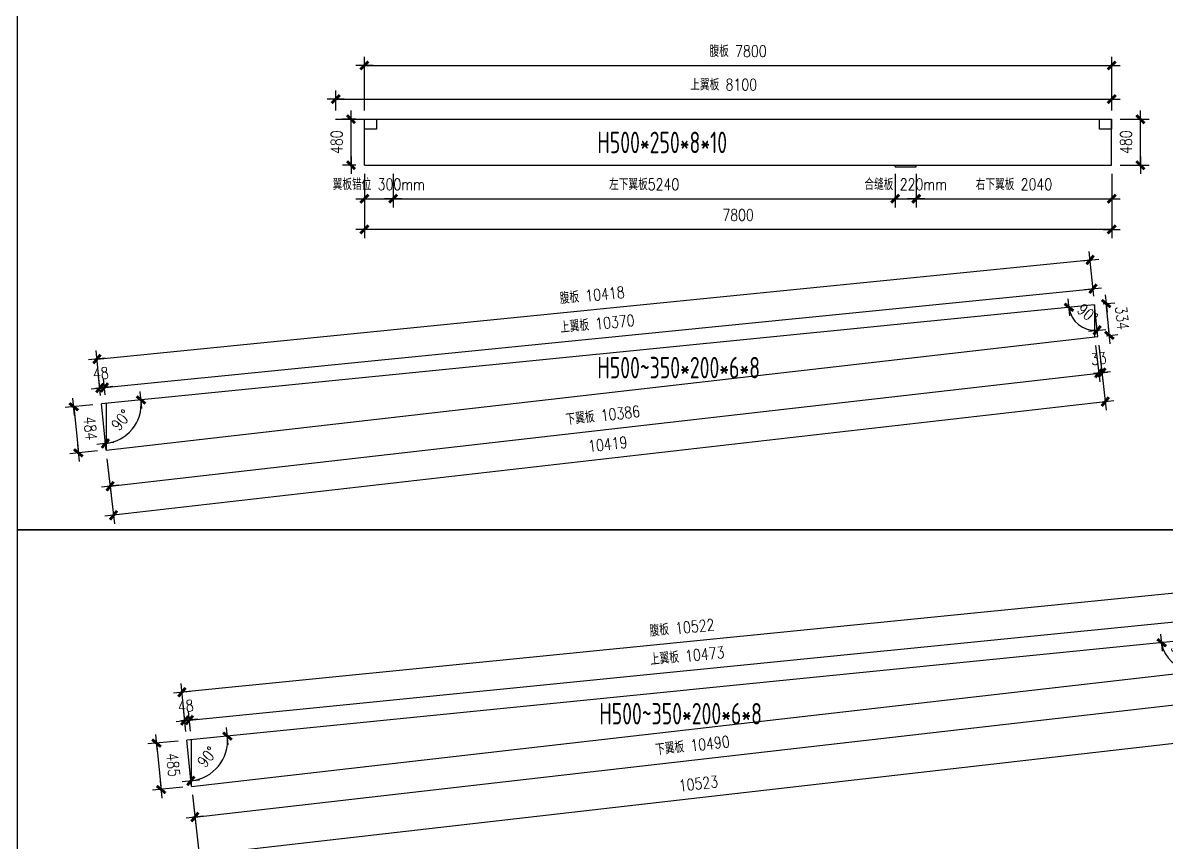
# Model space of a CAD drawing. Header units: millimetres. Extents: x 2287919 to 2522484, y -1845182 to -1736911.
# Drawn here: x 2400770 to 2412703, y -1814071 to -1805522 of the extents above; entities that cross this region are included whole.
import ezdxf

# ---------------------------------------------------------------- set-up
doc = ezdxf.new("R2010")
doc.units = ezdxf.units.MM
doc.header["$LTSCALE"] = 1000
doc.header["$PDMODE"] = 34
doc.styles.add('DIM_FONT', font='simplex.shx', dxfattribs={"width": 0.8, "bigfont": 'hztxt.shx'})
doc.styles.add('TSSD_Label', font='Tssdeng.shx', dxfattribs={"width": 0.7, "bigfont": 'hztxt.shx'})
doc.dimstyles.new('WGH(1)', dxfattribs={"dimscale": 1.2, "dimtxt": 100, "dimasz": 0.5, "dimexe": 75, "dimexo": 75, "dimgap": 75, "dimtad": 1, "dimdec": 0, "dimzin": 0, "dimdsep": 46, "dimtxsty": 'DIM_FONT', "dimblk1": '_DIMX', "dimblk2": '_DIMX', "dimsah": 1, "dimcen": 0.09, "dimclrd": 3, "dimclre": 3, "dimclrt": 7, "dimadec": 0, "dimazin": 0, "dimtfac": 1, "dimtdec": 0, "dimtix": 1, "dimtmove": 2, "dimatfit": 3, "dimldrblk": '_DIMX', "dimfxl": 1, "dimtolj": 1, "dimtzin": 0, "dimarcsym": 0})

# ---------------------------------------------------------------- blocks, each defined once
blk = doc.blocks.new('_DIMX')
blk.add_line((-150, 0), (150, 0))
at = {"const_width": 50}
blk.add_lwpolyline([(-70, -70), (70, 70)], dxfattribs=at)
blk = doc.blocks.new('*D437')
at = {"color": 3, "lineweight": -2}
for p, q in [((2404335, -1806437), (2404335, -1805877)), ((2404335, -1805967), (2412134, -1805967)), ((2412135, -1806437), (2412135, -1805877))]:
    blk.add_line(p, q, dxfattribs=at)
at = {"layer": 'Defpoints', "color": 0}
for p in [(2412135, -1805967), (2404335, -1806527), (2412135, -1806527)]:
    blk.add_point(p, dxfattribs=at)
at = {"color": 3, "lineweight": -2, "xscale": 0.6, "yscale": 0.6, "zscale": 0.6, "rotation": 180}
blk.add_blockref('_DIMX', (2404335, -1805967), dxfattribs=at)
at = {"color": 3, "lineweight": -2, "xscale": 0.6, "yscale": 0.6, "zscale": 0.6}
blk.add_blockref('_DIMX', (2412135, -1805967), dxfattribs=at)
at = {"color": 7, "insert": (2408235, -1805817), "char_height": 120, "attachment_point": 5, "style": 'DIM_FONT'}
blk.add_mtext('\\A1;腹板 7800', dxfattribs=at)
blk = doc.blocks.new('*D438')
at = {"color": 3, "lineweight": -2}
for p, q in [((2404035, -1806437), (2404035, -1806227)), ((2404035, -1806317), (2412134, -1806317)), ((2412135, -1806437), (2412135, -1806227))]:
    blk.add_line(p, q, dxfattribs=at)
at = {"layer": 'Defpoints', "color": 0}
for p in [(2412135, -1806317), (2404035, -1806527), (2412135, -1806527)]:
    blk.add_point(p, dxfattribs=at)
at = {"color": 3, "lineweight": -2, "xscale": 0.6, "yscale": 0.6, "zscale": 0.6, "rotation": 180}
blk.add_blockref('_DIMX', (2404035, -1806317), dxfattribs=at)
at = {"color": 3, "lineweight": -2, "xscale": 0.6, "yscale": 0.6, "zscale": 0.6}
blk.add_blockref('_DIMX', (2412135, -1806317), dxfattribs=at)
at = {"color": 7, "insert": (2408085, -1806167), "char_height": 120, "attachment_point": 5, "style": 'DIM_FONT'}
blk.add_mtext('\\A1;上翼板 8100', dxfattribs=at)
blk = doc.blocks.new('*D439')
at = {"color": 3, "lineweight": -2}
for p, q in [((2404335, -1807097), (2404335, -1807447)), ((2404635, -1807097), (2404635, -1807447)), ((2404334, -1807357), (2404333, -1807357)), ((2404335, -1807357), (2404635, -1807357)), ((2404635, -1807357), (2404636, -1807357))]:
    blk.add_line(p, q, dxfattribs=at)
at = {"layer": 'Defpoints', "color": 0}
for p in [(2404335, -1807007), (2404635, -1807007), (2404635, -1807357)]:
    blk.add_point(p, dxfattribs=at)
at = {"color": 3, "lineweight": -2, "xscale": 0.6, "yscale": 0.6, "zscale": 0.6}
blk.add_blockref('_DIMX', (2404335, -1807357), dxfattribs=at)
at = {"color": 3, "lineweight": -2, "xscale": 0.6, "yscale": 0.6, "zscale": 0.6, "rotation": 180}
blk.add_blockref('_DIMX', (2404635, -1807357), dxfattribs=at)
at = {"color": 7, "insert": (2404485, -1807207), "char_height": 120, "attachment_point": 5, "style": 'DIM_FONT'}
blk.add_mtext('\\A1;翼板错位 300mm', dxfattribs=at)
blk = doc.blocks.new('*D440')
at = {"color": 3, "lineweight": -2}
for p, q in [((2404635, -1807097), (2404635, -1807447)), ((2409875, -1807097), (2409875, -1807447)), ((2404635, -1807357), (2409874, -1807357))]:
    blk.add_line(p, q, dxfattribs=at)
at = {"layer": 'Defpoints', "color": 0}
for p in [(2404635, -1807007), (2409875, -1807007), (2409875, -1807357)]:
    blk.add_point(p, dxfattribs=at)
at = {"color": 3, "lineweight": -2, "xscale": 0.6, "yscale": 0.6, "zscale": 0.6, "rotation": 180}
blk.add_blockref('_DIMX', (2404635, -1807357), dxfattribs=at)
at = {"color": 3, "lineweight": -2, "xscale": 0.6, "yscale": 0.6, "zscale": 0.6}
blk.add_blockref('_DIMX', (2409875, -1807357), dxfattribs=at)
at = {"color": 7, "insert": (2407255, -1807207), "char_height": 120, "attachment_point": 5, "style": 'DIM_FONT'}
blk.add_mtext('\\A1;左下翼板5240', dxfattribs=at)
blk = doc.blocks.new('*D441')
at = {"color": 3, "lineweight": -2}
for p, q in [((2409875, -1807097), (2409875, -1807447)), ((2410095, -1807097), (2410095, -1807447)), ((2409874, -1807357), (2409873, -1807357)), ((2409875, -1807357), (2410095, -1807357)), ((2410095, -1807357), (2410096, -1807357))]:
    blk.add_line(p, q, dxfattribs=at)
at = {"layer": 'Defpoints', "color": 0}
for p in [(2409875, -1807007), (2410095, -1807007), (2410095, -1807357)]:
    blk.add_point(p, dxfattribs=at)
at = {"color": 3, "lineweight": -2, "xscale": 0.6, "yscale": 0.6, "zscale": 0.6}
blk.add_blockref('_DIMX', (2409875, -1807357), dxfattribs=at)
at = {"color": 3, "lineweight": -2, "xscale": 0.6, "yscale": 0.6, "zscale": 0.6, "rotation": 180}
blk.add_blockref('_DIMX', (2410095, -1807357), dxfattribs=at)
at = {"color": 7, "insert": (2409985, -1807207), "char_height": 120, "attachment_point": 5, "style": 'DIM_FONT'}
blk.add_mtext('\\A1;合缝板 220mm', dxfattribs=at)
blk = doc.blocks.new('*D442')
at = {"color": 3, "lineweight": -2}
for p, q in [((2410095, -1807097), (2410095, -1807447)), ((2412135, -1807097), (2412135, -1807447)), ((2410095, -1807357), (2412134, -1807357))]:
    blk.add_line(p, q, dxfattribs=at)
at = {"layer": 'Defpoints', "color": 0}
for p in [(2410095, -1807007), (2412135, -1807007), (2412135, -1807357)]:
    blk.add_point(p, dxfattribs=at)
at = {"color": 3, "lineweight": -2, "xscale": 0.6, "yscale": 0.6, "zscale": 0.6, "rotation": 180}
blk.add_blockref('_DIMX', (2410095, -1807357), dxfattribs=at)
at = {"color": 3, "lineweight": -2, "xscale": 0.6, "yscale": 0.6, "zscale": 0.6}
blk.add_blockref('_DIMX', (2412135, -1807357), dxfattribs=at)
at = {"color": 7, "insert": (2411115, -1807207), "char_height": 120, "attachment_point": 5, "style": 'DIM_FONT'}
blk.add_mtext('\\A1;右下翼板 2040', dxfattribs=at)
blk = doc.blocks.new('*D443')
at = {"color": 3, "lineweight": -2}
for p, q in [((2404245, -1806527), (2404105, -1806527)), ((2404195, -1807006), (2404195, -1806527)), ((2404245, -1807007), (2404105, -1807007))]:
    blk.add_line(p, q, dxfattribs=at)
at = {"layer": 'Defpoints', "color": 0}
for p in [(2404195, -1806527), (2404335, -1806527), (2404335, -1807007)]:
    blk.add_point(p, dxfattribs=at)
at = {"color": 3, "lineweight": -2, "xscale": 0.6, "yscale": 0.6, "zscale": 0.6}
for p, rotation in [((2404195, -1806527), 90), ((2404195, -1807007), 270)]:
    blk.add_blockref('_DIMX', p, dxfattribs=dict(at, rotation=rotation))
at = {"color": 7, "insert": (2404045, -1806767), "char_height": 120, "attachment_point": 5, "rotation": 90, "style": 'DIM_FONT'}
blk.add_mtext('\\A1;480', dxfattribs=at)
blk = doc.blocks.new('*D444')
at = {"color": 3, "lineweight": -2}
for p, q in [((2412225, -1806527), (2412525, -1806527)), ((2412435, -1807006), (2412435, -1806527)), ((2412225, -1807007), (2412525, -1807007))]:
    blk.add_line(p, q, dxfattribs=at)
at = {"layer": 'Defpoints', "color": 0}
for p in [(2412135, -1806527), (2412435, -1806527), (2412135, -1807007)]:
    blk.add_point(p, dxfattribs=at)
at = {"color": 3, "lineweight": -2, "xscale": 0.6, "yscale": 0.6, "zscale": 0.6}
for p, rotation in [((2412435, -1806527), 90), ((2412435, -1807007), 270)]:
    blk.add_blockref('_DIMX', p, dxfattribs=dict(at, rotation=rotation))
at = {"color": 7, "insert": (2412285, -1806767), "char_height": 120, "attachment_point": 5, "rotation": 90, "style": 'DIM_FONT'}
blk.add_mtext('\\A1;480', dxfattribs=at)
blk = doc.blocks.new('*D445')
at = {"color": 3, "lineweight": -2}
for p, q in [((2404335, -1807097), (2404335, -1807767)), ((2412135, -1807097), (2412135, -1807767)), ((2412134, -1807677), (2404335, -1807677))]:
    blk.add_line(p, q, dxfattribs=at)
at = {"layer": 'Defpoints', "color": 0}
for p in [(2404335, -1807007), (2412135, -1807007), (2404335, -1807677)]:
    blk.add_point(p, dxfattribs=at)
at = {"color": 3, "lineweight": -2, "xscale": 0.6, "yscale": 0.6, "zscale": 0.6}
for p, rotation in [((2404335, -1807677), 180.0000000000034), ((2412135, -1807677), 3.437250484239485e-12)]:
    blk.add_blockref('_DIMX', p, dxfattribs=dict(at, rotation=rotation))
at = {"color": 7, "insert": (2408235, -1807527), "char_height": 120, "attachment_point": 5, "style": 'DIM_FONT'}
blk.add_mtext('\\A1;7800', dxfattribs=at)
blk = doc.blocks.new('*D446')
at = {"color": 3, "lineweight": -2}
for p, q in [((2401500, -1809508), (2401211, -1809537)), ((2401301, -1809528), (2401349, -1810009)), ((2401549, -1809989), (2401260, -1810018))]:
    blk.add_line(p, q, dxfattribs=at)
at = {"layer": 'Defpoints', "color": 0}
for p in [(2401590, -1809499), (2401349, -1810009), (2401638, -1809980)]:
    blk.add_point(p, dxfattribs=at)
at = {"color": 3, "lineweight": -2, "xscale": 0.6, "yscale": 0.6, "zscale": 0.6}
for p, rotation in [((2401301, -1809528), 95.70375005285285), ((2401349, -1810009), 275.7037500528529)]:
    blk.add_blockref('_DIMX', p, dxfattribs=dict(at, rotation=rotation))
at = {"color": 7, "insert": (2401474, -1809753), "char_height": 120, "attachment_point": 5, "rotation": 275.7038, "style": 'DIM_FONT'}
blk.add_mtext('\\A1;484', dxfattribs=at)
blk = doc.blocks.new('*D447')
at = {"color": 3, "lineweight": -2}
for p, q in [((2412046, -1808454), (2412167, -1808442)), ((2412077, -1808451), (2412077, -1808450)), ((2412111, -1808783), (2412077, -1808451)), ((2412079, -1808786), (2412200, -1808774)), ((2412111, -1808784), (2412111, -1808784))]:
    blk.add_line(p, q, dxfattribs=at)
at = {"layer": 'Defpoints', "color": 0}
for p in [(2411957, -1808463), (2412077, -1808451), (2411990, -1808795)]:
    blk.add_point(p, dxfattribs=at)
at = {"color": 3, "lineweight": -2, "xscale": 0.6, "yscale": 0.6, "zscale": 0.6}
for p, rotation in [((2412077, -1808451), 275.7037500529675), ((2412111, -1808783), 95.7037500529675)]:
    blk.add_blockref('_DIMX', p, dxfattribs=dict(at, rotation=rotation))
at = {"color": 7, "insert": (2412243, -1808602), "char_height": 120, "attachment_point": 5, "rotation": 275.7038, "style": 'DIM_FONT'}
blk.add_mtext('\\A1;334', dxfattribs=at)
blk = doc.blocks.new('*D448')
at = {"color": 3, "lineweight": -2}
for p, q in [((2401581, -1809409), (2401564, -1809242)), ((2401629, -1809404), (2401612, -1809237)), ((2401573, -1809332), (2401572, -1809332)), ((2401573, -1809332), (2401621, -1809327)), ((2401622, -1809327), (2401623, -1809327))]:
    blk.add_line(p, q, dxfattribs=at)
at = {"layer": 'Defpoints', "color": 0}
for p in [(2401621, -1809327), (2401590, -1809499), (2401638, -1809494)]:
    blk.add_point(p, dxfattribs=at)
at = {"color": 3, "lineweight": -2, "xscale": 0.6, "yscale": 0.6, "zscale": 0.6}
for p, rotation in [((2401573, -1809332), 5.703750052342507), ((2401621, -1809327), 185.7037500523425)]:
    blk.add_blockref('_DIMX', p, dxfattribs=dict(at, rotation=rotation))
at = {"color": 7, "insert": (2401582, -1809180), "char_height": 120, "attachment_point": 5, "rotation": 5.7038, "style": 'DIM_FONT'}
blk.add_mtext('\\A1;48', dxfattribs=at)
blk = doc.blocks.new('*D449')
at = {"color": 3, "lineweight": -2}
for p, q in [((2411948, -1808374), (2411931, -1808207)), ((2401622, -1809327), (2411939, -1808296)), ((2401629, -1809404), (2401612, -1809237))]:
    blk.add_line(p, q, dxfattribs=at)
at = {"layer": 'Defpoints', "color": 0}
for p in [(2411940, -1808296), (2411957, -1808463), (2401638, -1809494)]:
    blk.add_point(p, dxfattribs=at)
at = {"color": 3, "lineweight": -2, "xscale": 0.6, "yscale": 0.6, "zscale": 0.6}
for p, rotation in [((2411940, -1808296), 5.703750052342945), ((2401621, -1809327), 185.7037500523429)]:
    blk.add_blockref('_DIMX', p, dxfattribs=dict(at, rotation=rotation))
at = {"color": 7, "insert": (2406766, -1808662), "char_height": 120, "attachment_point": 5, "rotation": 5.7038, "style": 'DIM_FONT'}
blk.add_mtext('\\A1;上翼板 10370', dxfattribs=at)
blk = doc.blocks.new('*D450')
at = {"color": 3, "lineweight": -2}
for p, q in [((2401544, -1809030), (2411909, -1807995)), ((2411948, -1808374), (2411901, -1807906)), ((2401581, -1809409), (2401534, -1808941))]:
    blk.add_line(p, q, dxfattribs=at)
at = {"layer": 'Defpoints', "color": 0}
for p in [(2411910, -1807995), (2411957, -1808463), (2401590, -1809499)]:
    blk.add_point(p, dxfattribs=at)
at = {"color": 3, "lineweight": -2, "xscale": 0.6, "yscale": 0.6, "zscale": 0.6}
for p, rotation in [((2411910, -1807995), 5.703750052841298), ((2401543, -1809030), 185.7037500528413)]:
    blk.add_blockref('_DIMX', p, dxfattribs=dict(at, rotation=rotation))
at = {"color": 7, "insert": (2406712, -1808364), "char_height": 120, "attachment_point": 5, "rotation": 5.7038, "style": 'DIM_FONT'}
blk.add_mtext('\\A1;腹板 10418', dxfattribs=at)
blk = doc.blocks.new('*D451')
at = {"color": 3, "lineweight": -2}
for p, q in [((2411967, -1808888), (2412010, -1809266)), ((2401682, -1810357), (2411999, -1809176)), ((2401648, -1810070), (2401692, -1810447))]:
    blk.add_line(p, q, dxfattribs=at)
at = {"layer": 'Defpoints', "color": 0}
for p in [(2411957, -1808799), (2412000, -1809176), (2401638, -1809980)]:
    blk.add_point(p, dxfattribs=at)
at = {"color": 3, "lineweight": -2, "xscale": 0.6, "yscale": 0.6, "zscale": 0.6}
for p, rotation in [((2412000, -1809176), 6.531281720884566), ((2401681, -1810357), 186.5312817208846)]:
    blk.add_blockref('_DIMX', p, dxfattribs=dict(at, rotation=rotation))
at = {"color": 7, "insert": (2406823, -1809618), "char_height": 120, "attachment_point": 5, "rotation": 6.5313, "style": 'DIM_FONT'}
blk.add_mtext('\\A1;下翼板 10386', dxfattribs=at)
blk = doc.blocks.new('*D452')
at = {"color": 3, "lineweight": -2}
for p, q in [((2411967, -1808888), (2412010, -1809266)), ((2412000, -1808885), (2412043, -1809262)), ((2411999, -1809176), (2411999, -1809176)), ((2412000, -1809176), (2412033, -1809172)), ((2412034, -1809172), (2412034, -1809172))]:
    blk.add_line(p, q, dxfattribs=at)
at = {"layer": 'Defpoints', "color": 0}
for p in [(2411957, -1808799), (2411990, -1808795), (2412033, -1809172)]:
    blk.add_point(p, dxfattribs=at)
at = {"color": 3, "lineweight": -2, "xscale": 0.6, "yscale": 0.6, "zscale": 0.6}
for p, rotation in [((2412000, -1809176), 6.531281720883282), ((2412033, -1809172), 186.5312817208834)]:
    blk.add_blockref('_DIMX', p, dxfattribs=dict(at, rotation=rotation))
at = {"color": 7, "insert": (2411999, -1809025), "char_height": 120, "attachment_point": 5, "rotation": 6.5313, "style": 'DIM_FONT'}
blk.add_mtext('\\A1;33', dxfattribs=at)
blk = doc.blocks.new('*D453')
at = {"color": 3, "lineweight": -2}
for p, q in [((2412000, -1808885), (2412078, -1809564)), ((2412067, -1809475), (2401716, -1810660)), ((2401648, -1810070), (2401726, -1810749))]:
    blk.add_line(p, q, dxfattribs=at)
at = {"layer": 'Defpoints', "color": 0}
for p in [(2411990, -1808795), (2401638, -1809980), (2401716, -1810660)]:
    blk.add_point(p, dxfattribs=at)
at = {"color": 3, "lineweight": -2, "xscale": 0.6, "yscale": 0.6, "zscale": 0.6}
for p, rotation in [((2412068, -1809474), 6.531281720884082), ((2401716, -1810660), 186.5312817208841)]:
    blk.add_blockref('_DIMX', p, dxfattribs=dict(at, rotation=rotation))
at = {"color": 7, "insert": (2406875, -1809918), "char_height": 120, "attachment_point": 5, "rotation": 6.5313, "style": 'DIM_FONT'}
blk.add_mtext('\\A1;10419', dxfattribs=at)
blk = doc.blocks.new('*D454')
at = {"color": 3, "lineweight": -2}
blk.add_arc((2401590, -1809499), 415, 275.7866, 5.6209, dxfattribs=at)
at = {"layer": 'Defpoints', "color": 0}
for p in [(2411957, -1808463), (2401590, -1809499), (2401590, -1809499), (2401832, -1809836), (2401638, -1809980)]:
    blk.add_point(p, dxfattribs=at)
at = {"color": 3, "lineweight": -2, "xscale": 0.6, "yscale": 0.6, "zscale": 0.6}
for p, rotation in [((2402003, -1809457), 95.6623106797497), ((2401631, -1809911), 185.7451894259288)]:
    blk.add_blockref('_DIMX', p, dxfattribs=dict(at, rotation=rotation))
at = {"color": 7, "insert": (2401795, -1809666), "char_height": 120, "attachment_point": 5, "rotation": 50.7038, "style": 'DIM_FONT'}
blk.add_mtext('\\A1;90°', dxfattribs=at)
blk = doc.blocks.new('*D455')
at = {"color": 3, "lineweight": -2}
blk.add_arc((2411957, -1808463), 268, 185.8318, 275.5757, dxfattribs=at)
at = {"layer": 'Defpoints', "color": 0}
for p in [(2411957, -1808463), (2411957, -1808463), (2411739, -1808620), (2411990, -1808795), (2401590, -1809499)]:
    blk.add_point(p, dxfattribs=at)
at = {"color": 3, "lineweight": -2, "xscale": 0.6, "yscale": 0.6, "zscale": 0.6}
for p, rotation in [((2411689, -1808490), 95.76778192377768), ((2411983, -1808730), 5.639718182008115)]:
    blk.add_blockref('_DIMX', p, dxfattribs=dict(at, rotation=rotation))
at = {"color": 7, "insert": (2411882, -1808555), "char_height": 120, "attachment_point": 5, "rotation": 320.7038, "style": 'DIM_FONT'}
blk.add_mtext('\\A1;90°', dxfattribs=at)
blk = doc.blocks.new('*D456')
at = {"color": 3, "lineweight": -2}
for p, q in [((2402391, -1813016), (2402075, -1813047)), ((2402165, -1813039), (2402213, -1813521)), ((2402439, -1813499), (2402123, -1813530))]:
    blk.add_line(p, q, dxfattribs=at)
at = {"layer": 'Defpoints', "color": 0}
for p in [(2402480, -1813007), (2402528, -1813490), (2402213, -1813522)]:
    blk.add_point(p, dxfattribs=at)
at = {"color": 3, "lineweight": -2, "xscale": 0.6, "yscale": 0.6, "zscale": 0.6}
for p, rotation in [((2402165, -1813038), 95.70375005277484), ((2402213, -1813522), 275.7037500527748)]:
    blk.add_blockref('_DIMX', p, dxfattribs=dict(at, rotation=rotation))
at = {"color": 7, "insert": (2402338, -1813265), "char_height": 120, "attachment_point": 5, "rotation": 275.7038, "style": 'DIM_FONT'}
blk.add_mtext('\\A1;485', dxfattribs=at)
blk = doc.blocks.new('*D458')
at = {"color": 3, "lineweight": -2}
for p, q in [((2402471, -1812917), (2402451, -1812713)), ((2402520, -1812913), (2402499, -1812708)), ((2402459, -1812802), (2402459, -1812802)), ((2402460, -1812802), (2402508, -1812797)), ((2402509, -1812797), (2402509, -1812797))]:
    blk.add_line(p, q, dxfattribs=at)
at = {"layer": 'Defpoints', "color": 0}
for p in [(2402508, -1812797), (2402480, -1813007), (2402528, -1813002)]:
    blk.add_point(p, dxfattribs=at)
at = {"color": 3, "lineweight": -2, "xscale": 0.6, "yscale": 0.6, "zscale": 0.6}
for p, rotation in [((2402460, -1812802), 5.703750053168646), ((2402508, -1812797), 185.7037500531686)]:
    blk.add_blockref('_DIMX', p, dxfattribs=dict(at, rotation=rotation))
at = {"color": 7, "insert": (2402469, -1812651), "char_height": 120, "attachment_point": 5, "rotation": 5.7038, "style": 'DIM_FONT'}
blk.add_mtext('\\A1;48', dxfattribs=at)
blk = doc.blocks.new('*D459')
at = {"color": 3, "lineweight": -2}
for p, q in [((2412941, -1811872), (2412921, -1811667)), ((2402509, -1812797), (2412929, -1811757)), ((2402520, -1812913), (2402499, -1812708))]:
    blk.add_line(p, q, dxfattribs=at)
at = {"layer": 'Defpoints', "color": 0}
for p in [(2412930, -1811757), (2412950, -1811961), (2402528, -1813002)]:
    blk.add_point(p, dxfattribs=at)
at = {"color": 3, "lineweight": -2, "xscale": 0.6, "yscale": 0.6, "zscale": 0.6}
for p, rotation in [((2412930, -1811757), 5.703750053167954), ((2402508, -1812797), 185.7037500531679)]:
    blk.add_blockref('_DIMX', p, dxfattribs=dict(at, rotation=rotation))
at = {"color": 7, "insert": (2407704, -1812128), "char_height": 120, "attachment_point": 5, "rotation": 5.7038, "style": 'DIM_FONT'}
blk.add_mtext('\\A1;上翼板 10473', dxfattribs=at)
blk = doc.blocks.new('*D460')
at = {"color": 3, "lineweight": -2}
for p, q in [((2412899, -1811461), (2402431, -1812506)), ((2412941, -1811872), (2412891, -1811371)), ((2402471, -1812917), (2402421, -1812417))]:
    blk.add_line(p, q, dxfattribs=at)
at = {"layer": 'Defpoints', "color": 0}
for p in [(2412950, -1811961), (2402430, -1812507), (2402480, -1813007)]:
    blk.add_point(p, dxfattribs=at)
at = {"color": 3, "lineweight": -2, "xscale": 0.6, "yscale": 0.6, "zscale": 0.6}
for p, rotation in [((2412900, -1811461), 5.703750052841388), ((2402430, -1812507), 185.7037500528413)]:
    blk.add_blockref('_DIMX', p, dxfattribs=dict(at, rotation=rotation))
at = {"color": 7, "insert": (2407650, -1811834), "char_height": 120, "attachment_point": 5, "rotation": 5.7038, "style": 'DIM_FONT'}
blk.add_mtext('\\A1;腹板 10522', dxfattribs=at)
blk = doc.blocks.new('*D461')
at = {"color": 3, "lineweight": -2}
for p, q in [((2412960, -1812386), (2412997, -1812705)), ((2402566, -1813809), (2412986, -1812616)), ((2402539, -1813579), (2402575, -1813898))]:
    blk.add_line(p, q, dxfattribs=at)
at = {"layer": 'Defpoints', "color": 0}
for p in [(2412950, -1812297), (2412986, -1812616), (2402528, -1813490)]:
    blk.add_point(p, dxfattribs=at)
at = {"color": 3, "lineweight": -2, "xscale": 0.6, "yscale": 0.6, "zscale": 0.6}
for p, rotation in [((2412986, -1812616), 6.531281720880648), ((2402565, -1813809), 186.5312817208806)]:
    blk.add_blockref('_DIMX', p, dxfattribs=dict(at, rotation=rotation))
at = {"color": 7, "insert": (2407759, -1813063), "char_height": 120, "attachment_point": 5, "rotation": 6.5313, "style": 'DIM_FONT'}
blk.add_mtext('\\A1;下翼板 10490', dxfattribs=at)
blk = doc.blocks.new('*D463')
at = {"color": 3, "lineweight": -2}
for p, q in [((2412993, -1812382), (2413076, -1813100)), ((2413065, -1813011), (2402611, -1814208)), ((2402539, -1813579), (2402621, -1814297))]:
    blk.add_line(p, q, dxfattribs=at)
at = {"layer": 'Defpoints', "color": 0}
for p in [(2412983, -1812293), (2402528, -1813490), (2402611, -1814208)]:
    blk.add_point(p, dxfattribs=at)
at = {"color": 3, "lineweight": -2, "xscale": 0.6, "yscale": 0.6, "zscale": 0.6}
for p, rotation in [((2413065, -1813011), 6.531281720879526), ((2402611, -1814208), 186.5312817208795)]:
    blk.add_blockref('_DIMX', p, dxfattribs=dict(at, rotation=rotation))
at = {"color": 7, "insert": (2407821, -1813460), "char_height": 120, "attachment_point": 5, "rotation": 6.5313, "style": 'DIM_FONT'}
blk.add_mtext('\\A1;10523', dxfattribs=at)
blk = doc.blocks.new('*D476')
at = {"color": 3, "lineweight": -2}
blk.add_arc((2402480, -1813007), 427, 275.7843, 5.6232, dxfattribs=at)
at = {"layer": 'Defpoints', "color": 0}
for p in [(2412950, -1811961), (2402480, -1813007), (2402480, -1813007), (2402729, -1813353), (2402528, -1813490)]:
    blk.add_point(p, dxfattribs=at)
at = {"color": 3, "lineweight": -2, "xscale": 0.6, "yscale": 0.6, "zscale": 0.6}
for p, rotation in [((2402905, -1812965), 95.66347215775548), ((2402523, -1813432), 185.7440279478838)]:
    blk.add_blockref('_DIMX', p, dxfattribs=dict(at, rotation=rotation))
at = {"color": 7, "insert": (2402694, -1813182), "char_height": 120, "attachment_point": 5, "rotation": 50.7038, "style": 'DIM_FONT'}
blk.add_mtext('\\A1;90°', dxfattribs=at)
blk = doc.blocks.new('*D477')
at = {"color": 3, "lineweight": -2}
blk.add_arc((2412950, -1811961), 294, 185.8205, 275.587, dxfattribs=at)
at = {"layer": 'Defpoints', "color": 0}
for p in [(2412950, -1811961), (2412950, -1811961), (2412711, -1812133), (2412983, -1812293), (2402480, -1813007)]:
    blk.add_point(p, dxfattribs=at)
at = {"color": 3, "lineweight": -2, "xscale": 0.6, "yscale": 0.6, "zscale": 0.6}
for p, rotation in [((2412657, -1811990), 95.76214294693325), ((2412979, -1812254), 5.645357158663815)]:
    blk.add_blockref('_DIMX', p, dxfattribs=dict(at, rotation=rotation))
at = {"color": 7, "insert": (2412859, -1812073), "char_height": 120, "attachment_point": 5, "rotation": 320.7038, "style": 'DIM_FONT'}
blk.add_mtext('\\A1;90°', dxfattribs=at)

msp = doc.modelspace()

# ---------------------------------------------------------------- linework, layer by layer
for p, q in [((2404034.5, -1806526.6), (2412134.5, -1806526.6)), ((2404334.5, -1807006.6), (2404334.5, -1806526.6)), ((2412134.5, -1807006.6), (2412134.5, -1806526.6)), ((2404334.5, -1807006.6), (2412134.5, -1807006.6)), ((2409874.5, -1807024.6), (2409874.5, -1807006.6)), ((2410094.5, -1807024.6), (2410094.5, -1807006.6)), ((2411956.6, -1808463.3), (2401590, -1809498.7)), ((2401638.1, -1809980.3), (2411989.7, -1808795.1)), ((2412950, -1811961.2), (2402480.3, -1813006.9)), ((2402528.5, -1813490), (2412983.1, -1812293.1)), ((2402528.5, -1813490), (2402528.5, -1813002.1))]:
    msp.add_line(p, q)
at = {"color": 1}
for p, q in [((2404334.5, -1807006.6), (2404634.5, -1807006.6)), ((2411989.7, -1808795.1), (2411956.6, -1808463.3)), ((2401638.1, -1809980.3), (2401590, -1809498.7)), ((2402528.5, -1813490), (2402480.3, -1813006.9))]:
    msp.add_line(p, q, dxfattribs=at)
at = {"color": 2}
for p, q in [((2409874.5, -1807024.6), (2410094.5, -1807024.6)), ((2411956.6, -1808463.3), (2411956.6, -1808798.9)), ((2401638.1, -1809493.9), (2401638.1, -1809980.3))]:
    msp.add_line(p, q, dxfattribs=at)
for points in [[(2400713.9, -1800312), (2415563.9, -1800312), (2415563.9, -1810812), (2400713.9, -1810812)], [(2404334.5, -1806526.6), (2404462.1, -1806526.6), (2404462.1, -1806630), (2404334.5, -1806630)], [(2412006.9, -1806526.6), (2412134.5, -1806526.6), (2412134.5, -1806630), (2412006.9, -1806630)], [(2400713.9, -1810812), (2415563.9, -1810812), (2415563.9, -1821312), (2400713.9, -1821312)]]:
    msp.add_lwpolyline(points, close=True)

# ---------------------------------------------------------------- texts
at = {"color": 0, "style": 'TSSD_Label', "width": 0.7}
for s, p in [('H500*250*8*10', (2406766.7, -1806881.7)), ('H500~350*200*6*8', (2406766.7, -1809231.7)), ('H500~350*200*6*8', (2406786.7, -1812842.9))]:
    msp.add_text(s, height=224.347, dxfattribs=at).set_placement(p)

# ---------------------------------------------------------------- dimensions: what is measured, and where the dimension line sits
at = {"color": 1}
for base, p1, p2, text, picture, middle in [((2412134.5, -1805966.6), (2404334.5, -1806526.6), (2412134.5, -1806526.6), '腹板 7800', '*D437', (2408234.5, -1805816.6)), ((2404634.5, -1807356.6), (2404334.5, -1807006.6), (2404634.5, -1807006.6), '翼板错位 300mm', '*D439', (2404484.5, -1807206.6)), ((2409874.5, -1807356.6), (2404634.5, -1807006.6), (2409874.5, -1807006.6), '左下翼板5240', '*D440', (2407254.5, -1807206.6)), ((2410094.5, -1807356.6), (2409874.5, -1807006.6), (2410094.5, -1807006.6), '合缝板 220mm', '*D441', (2409984.5, -1807206.6)), ((2412134.5, -1807356.6), (2410094.5, -1807006.6), (2412134.5, -1807006.6), '右下翼板 2040', '*D442', (2411114.5, -1807206.6))]:
    dim = msp.add_linear_dim(base=base, p1=p1, p2=p2, text=text, dimstyle='WGH(1)', dxfattribs=at)
    dim.commit()
    dim.dimension.update_dxf_attribs({"geometry": picture, "text_midpoint": middle})
dim = msp.add_aligned_dim(p1=(2404034.5, -1806526.6), p2=(2412134.5, -1806526.6), distance=210, text='上翼板 8100', dimstyle='WGH(1)', dxfattribs=at)
dim.commit()
dim.dimension.update_dxf_attribs({"geometry": '*D438', "text_midpoint": (2408084.5, -1806166.6)})
for p1, p2, distance, picture, middle in [((2404334.5, -1807006.6), (2404334.5, -1806526.6), 140, '*D443', (2404044.5, -1806766.6)), ((2412134.5, -1807006.6), (2412134.5, -1806526.6), -300, '*D444', (2412284.5, -1806766.6)), ((2412134.5, -1807006.6), (2404334.5, -1807006.6), 670, '*D445', (2408234.5, -1807526.6))]:
    dim = msp.add_aligned_dim(p1=p1, p2=p2, distance=distance, dimstyle='WGH(1)', dxfattribs=at)
    dim.commit()
    dim.dimension.update_dxf_attribs({"geometry": picture, "text_midpoint": middle})
for p1, p2, distance, text, picture, middle in [((2401590, -1809498.7), (2411956.6, -1808463.3), 470.5, '腹板 10418', '*D450', (2406711.6, -1808363.5)), ((2401638.1, -1809980.3), (2411956.6, -1808798.9), -379.7, '下翼板 10386', '*D451', (2406823.5, -1809617.8)), ((2412950, -1811961.2), (2402480.3, -1813006.9), -502.9, '腹板 10522', '*D460', (2407650.2, -1811834.4)), ((2402528.5, -1813490), (2412950, -1812296.9), -320.8, '下翼板 10490', '*D461', (2407758.7, -1813063.1))]:
    dim = msp.add_aligned_dim(p1=p1, p2=p2, distance=distance, text=text, dimstyle='WGH(1)')
    dim.commit()
    dim.dimension.update_dxf_attribs({"geometry": picture, "text_midpoint": middle})
for base, p1, p2, text, picture, middle in [((2411939.9, -1808296.1), (2401638.1, -1809493.9), (2411956.6, -1808463.3), '上翼板 10370', '*D449', (2406765.7, -1808662.2)), ((2412929.6, -1811756.5), (2402528.5, -1813002.1), (2412950, -1811961.2), '上翼板 10473', '*D459', (2407703.9, -1812127.7))]:
    dim = msp.add_linear_dim(base=base, p1=p1, p2=p2, angle=185.70375, text=text, dimstyle='WGH(1)')
    dim.commit()
    dim.dimension.update_dxf_attribs({"geometry": picture, "text_midpoint": middle})
for p1, p2, distance, picture, middle in [((2411989.7465, -1808795.143), (2411956.601, -1808463.2884), -121.4176, '*D447', (2412243.2476, -1808602.2409)), ((2411989.7, -1808795.1), (2401638.1, -1809980.3), 683.7, '*D453', (2406874.6, -1809918)), ((2401590, -1809498.7), (2401638.1, -1809493.9), 168, '*D448', (2401582.4, -1809179.9)), ((2401590, -1809498.7), (2401638.1, -1809980.3), -290.4, '*D446', (2401474.4, -1809753.4)), ((2412983.1, -1812293.1), (2402528.5, -1813490), 722.5, '*D463', (2407820.9, -1813460.3)), ((2402480.3, -1813006.9), (2402528.5, -1813002.1), 205.7, '*D458', (2402469, -1812650.6)), ((2402480.3, -1813006.9), (2402528.5, -1813490), -317.1, '*D456', (2402338.1, -1813265.1))]:
    dim = msp.add_aligned_dim(p1=p1, p2=p2, distance=distance, dimstyle='WGH(1)')
    dim.commit()
    dim.dimension.update_dxf_attribs({"geometry": picture, "text_midpoint": middle})
for base, line1, line2, picture, middle in [((2401832.1, -1809835.5), ((2411956.6, -1808463.3), (2401590, -1809498.7)), ((2401638.1, -1809980.3), (2401590, -1809498.7)), '*D454', (2401794.9, -1809666.4)), ((2411738.6, -1808619.9), ((2411989.7, -1808795.1), (2411956.6, -1808463.3)), ((2411956.6, -1808463.3), (2401590, -1809498.7)), '*D455', (2411881.6, -1808554.9)), ((2412711, -1812133), ((2412983.1, -1812293.1), (2412950, -1811961.2)), ((2412950, -1811961.2), (2402480.3, -1813006.9)), '*D477', (2412858.6, -1812072.9)), ((2402729.3, -1813353.5), ((2412950, -1811961.2), (2402480.3, -1813006.9)), ((2402528.5, -1813490), (2402480.3, -1813006.9)), '*D476', (2402694.4, -1813182.2))]:
    dim = msp.add_angular_dim_2l(base=base, line1=line1, line2=line2, dimstyle='WGH(1)')
    dim.commit()
    dim.dimension.update_dxf_attribs({"geometry": picture, "text_midpoint": middle})
dim = msp.add_linear_dim(base=(2412032.9, -1809172.4), p1=(2411956.6, -1808798.9), p2=(2411989.7, -1808795.1), angle=186.53128, dimstyle='WGH(1)')
dim.commit()
dim.dimension.update_dxf_attribs({"geometry": '*D452', "text_midpoint": (2411999.3, -1809025.2)})

doc.saveas('drawing.dxf')
